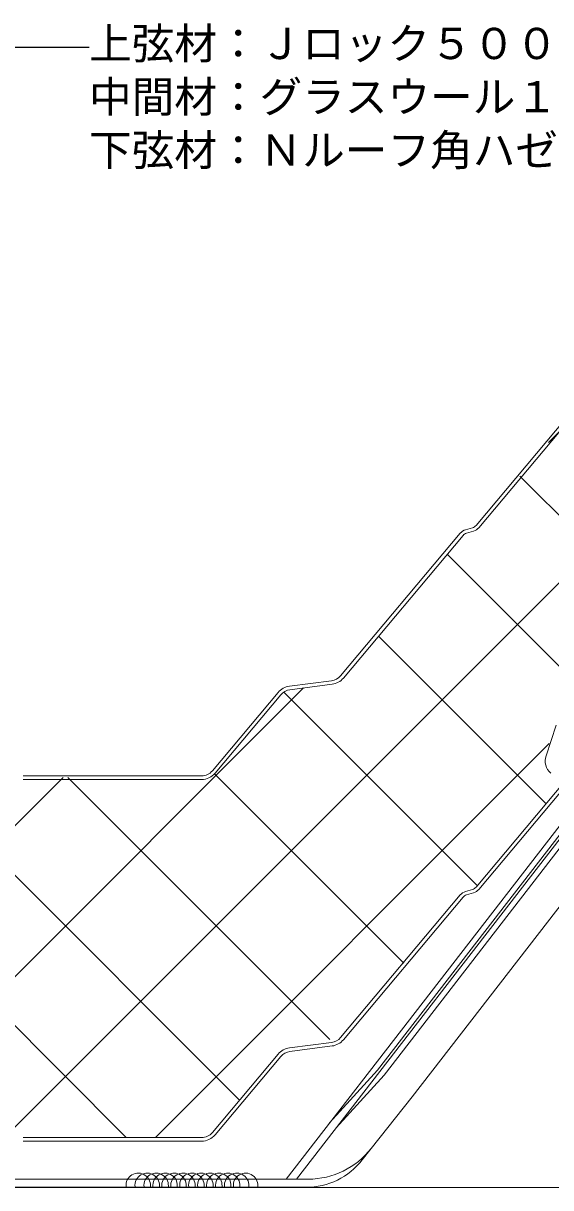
# Model space of a CAD drawing. Units: millimetres at full size, sheet at 1:3; details may follow other scales. Extents: x -1262 to 3778, y -891 to 1036.
# Drawn here: x -11.2 to 137.3, y 107.1 to 434.8 of the extents above; entities that cross this region are included whole.
import ezdxf
from ezdxf.enums import TextEntityAlignment as Align

# ---------------------------------------------------------------- set-up
doc = ezdxf.new("R2010")
doc.units = ezdxf.units.MM
doc.header["$LTSCALE"] = 3
for name, color, linetype, lineweight in [('0-6_名称1', 5, 'Continuous', 25), ('0-B_屋根1', 6, 'Continuous', 20), ('2-1_裏貼1', 2, 'Continuous', 18), ('2-A_タイトフレーム', 3, 'Continuous', 9), ('2-C_断熱金具', 7, 'Continuous', 5), ('4-2_H鋼1', 2, 'Continuous', 18)]:
    doc.layers.add(name, color=color, linetype=linetype, lineweight=lineweight)
doc.styles.add('ＭＳ ゴシック', font='')
doc.styles.get('ＭＳ ゴシック').set_extended_font_data('MS Gothic')

msp = doc.modelspace()

# ---------------------------------------------------------------- linework, layer by layer
at = {"layer": '0-6_名称1'}
msp.add_lwpolyline([(-94.613, 222.439), (-39.499, 428.127), (7.331, 428.127)], dxfattribs=at)
at = {"layer": '0-B_屋根1'}
for p, q in [((154.432, 339.002), (116.271, 293.523)), ((117.037, 292.881), (155.198, 338.359)), ((115.296, 292.888), (113.307, 292.311)), ((113.585, 291.351), (115.574, 291.928)), ((111.844, 291.358), (78.165, 251.221)), ((78.931, 250.578), (112.61, 290.716)), ((75.618, 249.826), (63.757, 248.279)), ((60.574, 246.535), (42.047, 224.456)), ((42.813, 223.813), (61.34, 245.892)), ((63.887, 247.288), (75.747, 248.834)), ((154.432, 237.2), (116.271, 191.721)), ((117.037, 191.078), (155.198, 236.557)), ((38.983, 223.027), (-11.18, 223.027)), ((-11.18, 222.027), (38.983, 222.027)), ((115.296, 191.086), (113.307, 190.509)), ((113.585, 189.549), (115.574, 190.125)), ((111.844, 189.556), (78.165, 149.419)), ((78.931, 148.776), (112.61, 188.913)), ((75.618, 148.024), (63.757, 146.477)), ((60.574, 144.733), (42.047, 122.654)), ((63.887, 145.485), (75.747, 147.032)), ((42.813, 122.011), (61.34, 144.09)), ((38.983, 121.225), (-11.18, 121.225)), ((-11.18, 120.225), (38.983, 120.225))]:
    msp.add_line(p, q, dxfattribs=at)
for centre, radius, start, end in [((114.142, 289.43), 3, 106.16487, 140), ((114.739, 294.809), 2, 286.16487, 319.99998), ((114.739, 294.809), 3, 286.16487, 319.99998), ((114.142, 289.43), 2, 106.16487, 140), ((75.1, 253.792), 4, 277.4295, 319.99998), ((75.1, 253.792), 5, 277.4295, 319.99998), ((64.404, 243.321), 5, 97.4295, 140), ((64.404, 243.321), 4, 97.4295, 140), ((38.983, 227.027), 4, 269.99998, 320), ((38.983, 227.027), 5, 269.99998, 320), ((114.142, 187.628), 3, 106.16487, 140), ((114.739, 193.007), 2, 286.16487, 319.99998), ((114.739, 193.007), 3, 286.16487, 319.99998), ((114.142, 187.628), 2, 106.16487, 140), ((75.1, 151.99), 4, 277.4295, 319.99998), ((75.1, 151.99), 5, 277.4295, 319.99998), ((64.404, 141.519), 5, 97.4295, 140), ((64.404, 141.519), 4, 97.4295, 140), ((38.983, 125.225), 4, 269.99998, 320), ((38.983, 125.225), 5, 269.99998, 320)]:
    msp.add_arc(centre, radius, start, end, dxfattribs=at)
at = {"layer": '2-1_裏貼1'}
for p, q in [((136.717, 316.842), (168.715, 348.84)), ((157.224, 278.811), (128.648, 307.387)), ((-15.064, 122.635), (166.637, 304.335)), ((139.943, 253.665), (108.317, 285.292)), ((135.912, 215.27), (88.824, 262.358)), ((-42.028, 138.097), (67.672, 247.797)), ((116.555, 192.201), (62.282, 246.474)), ((26.006, 121.278), (136.867, 232.139)), ((49.636, 131.84), (-41.751, 223.227)), ((95.962, 170.368), (42.573, 223.757)), ((-41.889, 180.662), (0.054, 222.605)), ((75.088, 148.815), (1.317, 222.586)), ((17.738, 121.313), (-41.889, 180.939))]:
    msp.add_line(p, q, dxfattribs=at)
at = {"layer": '2-A_タイトフレーム'}
for p, q in [((178.021, 255.868), (88.547, 140.228)), ((174.624, 254.044), (62.828, 109.552)), ((176.444, 252.637), (65.736, 109.552)), ((179.84, 254.461), (90.366, 138.82)), ((181.006, 239.578), (98.299, 132.683)), ((88.547, 140.228), (75.067, 125.371)), ((90.366, 138.82), (76.886, 123.963)), ((98.299, 132.683), (86.719, 118.206)), ((86.719, 118.206), (84.249, 115.014))]:
    msp.add_line(p, q, dxfattribs=at)
msp.add_lwpolyline([(68.431, 107.252), (-41.672, 107.252), (-41.672, 109.552), (69.082, 109.552)], dxfattribs=at)
for centre, radius, start, end in [((69.082, 131.852), 22.3, 270, 322.27008), ((68.431, 127.252), 20, 270, 322.27008), ((21.185, 107.802), 3.441, 348.88023, 186.89374), ((23.703, 107.802), 3.441, 348.88023, 186.89374), ((26.222, 107.802), 3.441, 348.88023, 186.89374), ((28.74, 107.802), 3.441, 348.88023, 186.89374), ((31.259, 107.802), 3.441, 348.88023, 186.89374), ((33.777, 107.802), 3.441, 348.88023, 186.89374), ((36.296, 107.802), 3.441, 348.88023, 186.89374), ((38.815, 107.802), 3.441, 348.88023, 186.89374), ((41.333, 107.802), 3.441, 348.88023, 186.89374), ((43.852, 107.802), 3.441, 348.88023, 186.89374), ((46.37, 107.802), 3.441, 348.88023, 186.89374), ((48.889, 107.802), 3.441, 348.88023, 186.89374), ((51.408, 107.802), 3.441, 348.88023, 186.89374)]:
    msp.add_arc(centre, radius, start, end, dxfattribs=at)
at = {"layer": '2-C_断熱金具'}
msp.add_line((138.85, 237.315), (135.973, 228.66), dxfattribs=at)
msp.add_arc((140.243, 227.24), 4.5, 161.61505, 229.1, dxfattribs=at)
at = {"layer": '4-2_H鋼1'}
msp.add_line((-876.147, 107.235), (954.382, 107.235), dxfattribs=at)

# ---------------------------------------------------------------- texts
at = {"layer": '0-6_名称1', "style": 'ＭＳ ゴシック'}
for s, p in [('上弦材：Ｊロック５００\u3000\u3000\u3000\u3000\u3000\u3000\u3000\u3000', (7.331, 422.127)), ('中間材：グラスウール１０ｋｇ／ｍ３\u3000ｔ＝１００', (7.331, 407.127)), ('下弦材：Ｎルーフ角ハゼ５００\u3000\u3000\u3000\u3000\u3000', (7.331, 392.127))]:
    msp.add_text(s, height=8.798, dxfattribs=at).set_placement(p, align=Align.BOTTOM_LEFT)

doc.saveas('drawing.dxf')
